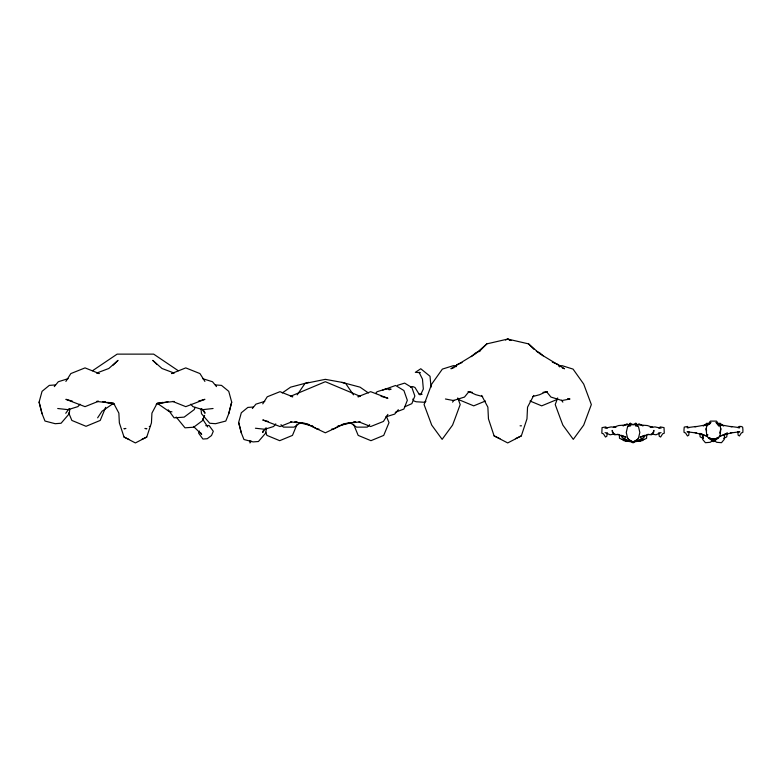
<?xml version="1.0" encoding="UTF-8"?>
<svg xmlns="http://www.w3.org/2000/svg" width="782" height="782" viewBox="0 0 782 782"><rect width="100%" height="100%" fill="white"/><g stroke="black" fill="none" stroke-linecap="round" stroke-linejoin="round"><path stroke-width="1.17" d="M702.754 436.229L702.637 439.386L705.413 442.7L710.193 442.309L712.637 440.618M646.724 435.056L646.577 438.35C639.138 442.094 629.686 443.267 622.061 439.337L626.959 441.263L619.51 438.35L619.364 435.056M607.155 432.573L606.861 436.2L605.473 437.03L603.479 433.873L601.827 433.179L602.052 427.617L605.806 426.913L607.155 428.223M727.123 432.651L726.771 436.835L723.8 438.399M69.774 409.123L69.295 413.698L61.064 423.257L55.18 423.697L44.985 421.048L42.052 413.707L39.1 402.114L42.052 391.332L49.295 385.389L55.18 384.949M266.3 428.438L265.841 432.905L258.431 441.507L253.133 441.908L243.955 439.513L241.315 432.905L238.657 422.476L241.315 412.769L247.835 407.422L253.133 407.031M718.756 426.073L715.98 422.427L720.007 425.926L720.828 428.819L720.173 434.88L718.99 437.509L715.53 438.985L711.376 438.985L707.915 437.509L706.723 434.88L706.068 428.819L706.889 425.926L710.916 422.427L709.528 424.245M201.023 409.123L201.492 413.698L209.723 423.257L215.607 423.697L225.803 421.048L228.745 413.707L231.697 402.114L228.745 391.332L221.501 385.389L215.607 384.949M228.745 413.707L231.697 402.114M719.733 433.081L720.828 428.819M107.652 402.359L113.683 403.346L118.864 413.111L119.353 422.876L124.045 437.06L135.394 442.935L146.742 437.06L151.444 422.876L151.933 413.111L157.114 403.346L163.135 402.359M481.653 395.428L487.87 407.148L488.457 418.869L494.097 435.887L507.714 442.935L521.33 435.887L526.97 418.869L527.547 407.148L533.764 395.428M263.417 430.364L262.654 432.524L266.095 427.754M557.674 397.94L555.23 404.568L560.518 418.947L562.864 425.115L573.284 439.357L583.704 425.115L591.339 404.568L583.704 384.079L573.059 369.104L562.004 365.644L559.013 366.22M105.648 407.344L100.223 420.433L86.04 426.307L71.856 420.433L68.689 412.798M296.877 424.753L292.468 435.398L279.702 440.677L266.945 435.398L265.616 432.202M455.818 366.895L456.708 364.764L462.025 362.565M652.687 433.443L653.947 430.393L653.615 432.348L651.445 434.802L647.486 434.411M195.138 407.412L194.21 409.621L184.151 417.129L174.093 417.832L168.208 409.807M204.62 415.379L202.372 420.726L193.682 427.216L184.992 427.822L176.204 417.05M199.527 431.058L198.638 433.179L202.919 439.034L207.22 438.731L211.521 435.525L213.3 431.283L209.019 425.428L205.793 425.652M638.308 438.067L637.741 439.288L634.437 441.195L633.049 442.935L631.651 441.195L628.347 439.288L627.78 438.067M718.414 437.099L713.976 441.537L712.93 441.537L712.138 440.051M420.589 394.822L423.336 389.025L422.466 379.114L419.035 372.271L420.227 372.652L415.34 372.349L420.775 368.752L430.032 376.279L430.999 387.188M65.884 381.43L70.849 373.571L85.033 367.892L99.216 373.571L96.616 373.082L108.806 368.488L118.023 360.385L113.028 365.233M262.762 403.864L267.239 396.787L280.005 391.674L292.771 396.787L290.425 396.347L325.332 381.704L360.228 396.347L357.892 396.787L370.658 391.674L387.892 398.263L381.078 396.347M387.892 414.372L383.424 421.449L370.658 426.552L358.948 421.869M97.623 417.832L102.002 411.264L112.364 404.099M297.199 394.851L304.98 383.473L325.332 379.338L341.939 382.359L360.043 387.158L368.43 392.965M452.563 402.134L453.912 400.247M65.756 413.277L69.041 408.732M628.836 425.203L630.204 423.316L632.843 424.841M628.963 425.027L630.204 423.316L628.738 424.988M251.296 441.165L249.966 442.935L249.966 440.598M706.381 426.288L710.408 421.107L716.488 421.107L720.515 426.288M641.817 440.98L643.263 439.142M628.679 425.203L630.204 423.316M54.3 386.621L58.288 381.743L68.112 378.674M79.94 404.167L77.946 406.601L68.112 409.67L57.712 408.507M252.342 408.536L255.929 404.147L264.775 401.381M275.772 423.883L273.622 426.513L264.775 429.279L255.411 428.233M375.604 393.473L377.041 391.723L385.878 388.957L391.098 389.182L389.025 389.827M398.312 409.7L394.724 414.089L385.878 416.855M479.073 351.665L486.863 343.875L507.714 339.065L528.554 343.875L539.629 353.601L564.516 368.752L562.346 367.97M369.71 424.675L367.247 427.119L356.582 427.138L350.053 422.622M658.933 428.223L660.291 426.913L664.035 427.617L664.26 433.179L662.608 433.873L660.614 437.03L659.226 436.2L658.933 432.573M486.863 343.875L475.798 353.601L450.911 368.752L454.156 367.579M471.331 356.631L475.739 352.77L480.148 350.874M704.123 425.545L706.889 423.17L709.078 423.981M638.953 440.54L641.699 438.252M425.936 401.274L424.606 402.29L416.151 401.762L413.952 400.971L412.788 399.084M718.423 437.881L715.09 440.383L711.806 440.383L708.472 437.881M92.501 370.746L117.134 354.129L153.663 354.129L178.286 370.746M282.224 392.965L290.611 387.158L308.714 382.359M300.601 422.622L294.071 427.138L283.407 427.119L280.943 424.675M648.982 434.313L640.028 437.167L644.876 435.271L644.671 436.698L639.49 440.481L633.049 442.055L626.597 440.481L621.416 436.698L621.211 435.271L626.059 437.167L617.106 434.313M339.349 425.721L333.503 429.083L331.705 429.083M633.244 424.841L635.883 423.316L637.35 424.988M623.127 425.955L626.959 423.873L630.654 425.584L628.894 425.74M703.204 426.034L707.71 423.58M717.407 437.764L715.422 438.819L711.473 438.819L709.499 437.764M141.835 439.386L146.742 437.06M515.436 438.682L521.33 435.887M382.799 390.081L395.604 385.467L403.903 390.541L407.334 400.296L403.903 409.035L395.242 412.349M410.687 387.442L412.7 386.543L414.978 387.471L419.445 394.754M404.832 406.777L411.86 403.629L414.851 396.024L411.86 387.52L404.636 383.112L397.412 385.37M661.034 432.573L655.942 434.802L651.211 433.873M505.504 340.004L507.714 339.065L511.017 340.483L507.714 339.065M485.427 401.01L473.726 405.858L457.763 399.25M557.654 399.25L541.691 405.858L529.991 401.01M98.131 401.41L85.033 406.65L65.884 399.328L72.374 401.146M291.706 421.869L280.005 426.552L262.762 419.973L268.441 421.566M717.817 423.981L720.007 423.17L722.773 425.545M341.421 424.616L350.786 422.612M198.423 401.146L204.913 399.328L185.764 406.65L172.666 401.41M156.214 404.284L167.983 401.635M337.863 426.082L351.421 422.651M532.786 396.533L539.629 394.705L546.462 391.587L550.948 397.07L562.004 400.521L569.98 398.996L567.644 398.644M694.934 426.855L708.179 424.479M731.962 432.593L720.036 436.112L727.055 433.414L724.601 434.313L724.259 439.386L721.493 442.7L716.713 442.309L714.269 440.618M605.053 428.223L611.065 426.913L615.923 427.353L613.401 427.353L618.611 425.555L627.457 424.831L630.81 425.281M614.877 433.873L610.146 434.802L605.053 432.573M637.77 440.774L633.049 441.703L628.317 440.774M98.346 401.127L96.616 401.449L113.683 403.346M353.572 422.251L355.732 421.85M542.991 392.378L547.38 391.626M353.151 422.231L355.517 421.84M707.837 434.704L706.723 434.88L707.71 435.212M635.277 425.281L638.63 424.831L647.486 425.555L652.687 427.353L650.165 427.353L655.023 426.913L661.034 428.223M715.295 440.647L711.6 440.647M213.075 408.507L202.675 409.67L192.851 406.601L190.857 404.167M157.114 403.346L174.181 401.449M360.228 421.879L344.872 423.59L325.332 432.808L305.782 423.59L299.868 422.612M635.365 425.789L637.682 425.545M618.601 434.411L614.642 434.802L612.472 432.348L612.14 430.393L613.401 433.443M520.079 425.819L521.486 425.819M149.264 426.425L150.271 426.425M687.769 426.444L684.24 427.099L683.996 429.67L684.025 432.348L685.579 433.003L687.466 435.975L688.766 435.193L689.04 431.772L687.065 431.772L696.332 433.003M696.332 426.444L687.065 427.676L689.04 427.676M730.574 426.444L739.831 427.676L737.856 427.676L739.127 426.444L741.111 426.444L742.665 427.099L742.9 429.67L742.871 432.348L741.316 433.003L739.44 435.975L738.13 435.193L737.856 431.772L739.831 431.772L730.574 433.003M125.912 428.458L123.918 428.673L125.091 428.673M144.885 428.458L146.879 428.673L145.706 428.673M318.948 429.083L317.15 429.083L311.304 425.721M712.627 440.051L714.269 440.051M419.191 394.079L422.124 394.265M637.203 425.74L635.434 425.584L639.129 423.873L642.96 425.955M628.405 425.545L630.722 425.789M290.425 421.879L305.782 423.59L309.232 424.616M295.137 421.84L297.502 422.231M102.833 401.567L105.247 401.958M468.047 391.626L472.426 392.378M294.922 421.85L297.082 422.251M299.232 422.651L312.79 426.082M171.962 411.85L168.795 411.264L158.433 404.099M102.813 401.635L114.583 404.284M718.717 424.479L731.962 426.855M456.414 366.22L453.423 365.644L442.368 369.104L431.713 384.079L424.079 404.568L431.713 425.115L442.133 439.357L452.563 425.115L454.899 418.947L460.187 404.568L457.753 397.94M445.437 398.996L453.423 400.521L464.479 397.07L468.965 391.587L475.798 394.705L482.631 396.533M694.934 432.593L706.86 436.112L699.841 433.414L702.304 434.313L702.862 438.477L702.813 436.278M341.939 382.359L345.673 383.473L353.454 394.851M202.675 378.674L212.509 381.743L216.497 386.621M552.336 362.125L558.719 364.764L559.599 366.895M536.374 351.353L539.678 352.77L543.207 355.859M494.097 435.887L499.981 438.682M124.045 437.06L128.962 439.386M703.106 438.399L700.134 436.835L699.87 433.697M719.186 423.58L723.702 426.034M709.02 438.252L711.102 439.455M624.388 438.252L627.135 440.54M156.938 364.422L152.773 360.385L161.991 368.488L174.181 373.082L171.581 373.571L185.764 367.892L199.948 373.571L204.913 381.43M193.486 426.434L201.688 434.401L200.436 432.446M528.554 343.875L534.008 349.329M637.125 425.027L635.883 423.316L637.408 425.203M622.824 439.142L624.271 440.98M635.883 423.316L637.252 425.203M201.756 408.732L205.031 413.277L204.249 411.058M561.515 400.247L562.864 402.134M202.538 418.947L207.738 426.992M386.357 416.249L389.006 422.632L383.718 435.398L370.951 440.677L358.185 435.398L353.777 424.753M706.068 428.819L706.615 430.95M238.657 422.476L241.315 432.905M39.1 402.114L42.052 413.707M627.555 426.806L626.265 432.505L627.77 438.888L631.309 441.547L634.779 441.547L638.317 438.888L639.832 432.505L638.532 426.806L635.14 424.401L630.947 424.401L627.555 426.806M644.026 439.337L639.129 441.263L644.026 439.337"/></g></svg>
